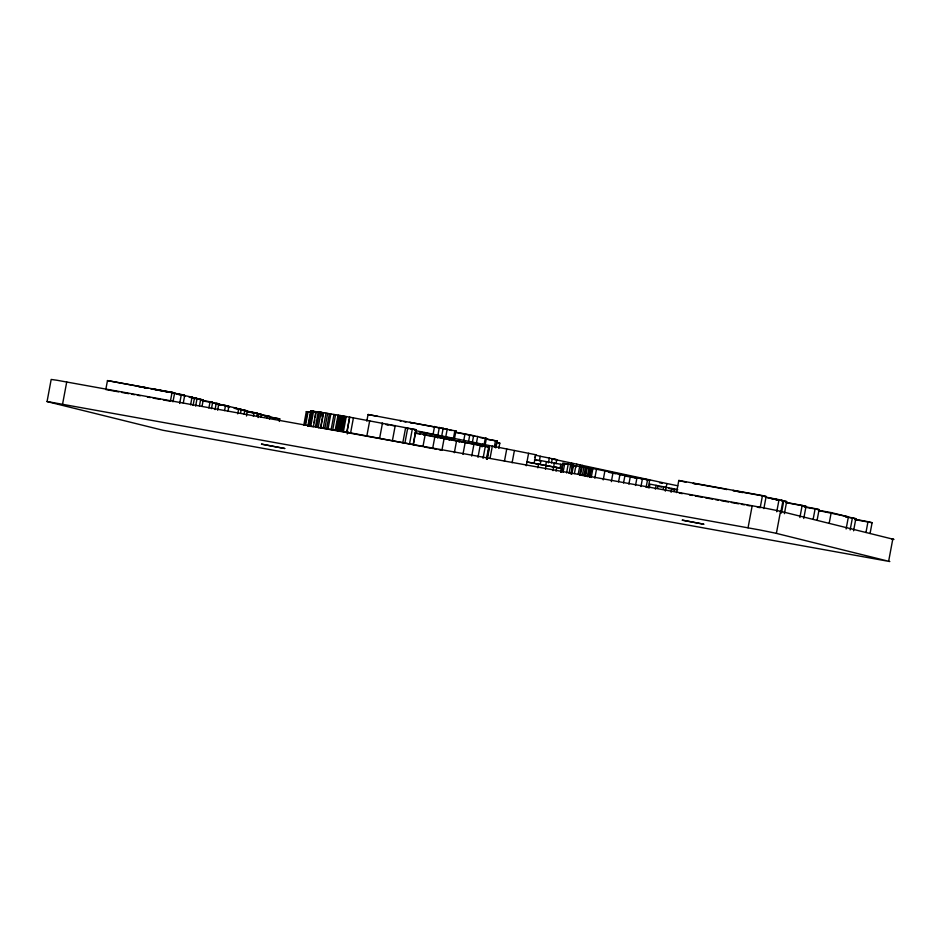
<?xml version="1.0" encoding="UTF-8"?>
<svg xmlns="http://www.w3.org/2000/svg" width="941" height="941" viewBox="0 0 941 941"><rect width="100%" height="100%" fill="white"/><g stroke="black" fill="none" stroke-linecap="round" stroke-linejoin="round"><path stroke-width="1.41" d="M47.05 401.513L759.763 529.959L775.384 533.135L889.821 561.554L163.016 430.284L47.062 401.584L51.179 379.446L56.836 380.235L763.892 507.881L779.524 511.057L893.95 539.428L891.621 539.217M62.588 404.042L66.729 381.964M172.968 401.831L174.65 392.879L107.474 380.587L105.792 389.539L118.719 391.868M172.085 392.244L170.403 401.195L163.228 399.901M179.672 403.489L181.342 394.538L170.121 392.362M183.283 403.054L184.718 395.373L181.342 394.538M190.611 404.818L192.046 397.137L177.767 394.161M193.081 405.477L194.516 397.796L189.576 396.914L192.046 397.137M195.634 406.112L197.069 398.431L194.516 397.796M199.48 405.724L200.668 399.325L189.188 397.255M202.044 406.359L203.232 399.96L200.668 399.325M208.89 408.053L210.09 401.654L212.654 402.289L211.454 408.688M215.066 409.582L216.254 403.183L218.818 403.818L217.63 410.217M224.57 410.594L225.522 405.477L212.889 403.019M227.934 411.429L228.898 406.312L225.522 405.477M237.732 413.852L238.696 408.735L233.756 407.841M240.531 413.205L241.249 409.37L238.696 408.735M244.131 414.099L244.848 410.264L234.803 408.441M246.46 416.016L247.412 410.899L244.848 410.264M253.4 416.392L254.117 412.558L242.884 410.37M257.011 415.946L257.481 413.381L254.117 412.558M258.105 417.557L258.822 413.722L246.177 411.429M260.904 416.91L261.386 414.358L258.822 413.722M267.126 418.451L267.609 415.898L257.552 414.028M269.491 419.039L269.973 416.475L267.609 415.898M279.289 421.462L279.771 418.898L264.703 415.946M303.755 425.32L306.307 411.652L310.918 412.005M304.849 425.32L307.401 411.664M305.566 425.332L308.119 411.664M307.825 426.238L310.636 411.205L312.494 411.523L311.118 411.241L308.307 426.273M308.613 426.261L311.424 411.229L313.565 411.57L312.683 411.346L309.871 426.379M309.636 423.65L310.918 416.816M311.424 414.087L311.424 411.229M315.247 417.192L316.27 411.735L312.447 411.193L309.624 426.226L313.447 426.767L315.776 411.593L320.269 412.393L318.223 411.982L315.411 427.014M310.73 426.355L313.541 411.323M314.223 422.662L314.729 419.933M317.529 427.402L316.705 427.19L319.517 412.158L322.481 412.687L321.01 412.346L318.199 427.379L318.858 427.508M320.905 416.581L321.41 413.852M320.552 427.767L323.281 412.664L340.36 415.557L337.537 430.59L318.199 427.379M320.799 427.72L323.61 412.687M323.222 428.143L326.033 413.111M324.845 428.414L327.656 413.393M326.586 428.731L329.397 413.699M328.033 428.967L330.844 413.934M331.15 429.519L333.973 414.487M332.726 429.802L335.549 414.769M335.219 430.202L338.031 415.169M335.984 430.308L338.795 415.287M337.29 430.519L340.101 415.499L343.9 416.157L341.089 431.19L337.537 430.59M339.748 430.943L342.559 415.922M340.865 431.131L343.677 416.11L349.723 417.169L346.9 432.201L341.089 431.19M342.124 431.354L344.935 416.322M343.43 431.59L346.241 416.557M349.629 417.122L346.9 432.201L413.146 444.67L415.957 429.637L349.723 417.169M347.3 433.989L347.805 431.26M350.628 432.813L353.44 417.78M366.814 421.133L368.06 414.51L456.173 431.06L455.115 430.966M366.884 435.765L369.695 420.733M379.658 438.141L382.469 423.121M392.432 440.541L395.244 425.508M402.842 442.599L405.653 427.567M404.912 443.023L407.724 427.99M409.535 443.905L412.358 428.873M415.957 429.637L413.381 444.822L421.568 446.422M424.215 435.224L424.72 432.495L414.875 430.496M422.932 446.693L425.179 434.648L415.64 432.778M434.554 426.449L433.06 434.401L454.679 439.012L453.621 438.918M432.637 448.563L434.895 436.518L425.179 434.648M437.871 435.307L439.365 427.355M437.636 437.965L438.141 435.236L424.72 432.495M441.705 436.036L443.199 428.096M434.895 436.518L444.152 438.294L441.905 450.339L439.259 449.833M445.763 436.871L447.246 428.931M449.186 440.282L449.704 437.553L438.141 435.236M453.397 438.565L454.891 430.613M454.456 438.859L455.938 430.907M454.35 452.727L456.597 440.682L444.152 438.294M459.114 442.246L459.631 439.518L449.704 437.553M463.76 440.517L465.007 433.895L486.626 438.506L485.568 438.412M462.948 454.385L465.207 442.341L456.597 440.682M468.571 441.423L469.818 434.789M472.406 442.152L473.652 435.53M471.723 456.103L473.982 444.046L465.207 442.341M476.217 444.317L477.699 436.365M477.993 457.338L480.239 445.293L473.982 444.046M482.051 446.916L482.557 444.176L459.631 439.518M484.097 444.681L485.344 438.059M485.156 444.964L486.391 438.341M483.062 458.349L485.321 446.305L480.239 445.293M486.438 459.043L488.685 446.999M486.897 459.173L488.567 450.245M488.802 448.963L489.485 447.163L487.238 459.208M490.026 458.42L492.319 446.128M494.272 447.328L495.507 440.706L486.732 439.047M495.719 447.704L497.13 441.047L495.883 447.669M498.812 448.457L499.812 443.164L497.813 442.599M504.435 461.29L506.74 448.986L482.557 444.176M512.104 462.796L514.398 450.492L506.74 448.986M526.242 465.783L528.583 453.303L514.398 450.492M534.97 457.479L535.747 454.738L528.583 453.303M535.747 454.738L534.123 463.407L526.96 461.972L560.06 468.147L560.777 464.289L563.094 464.666M537.864 467.842L538.581 464.019M539.346 461.078L540.24 456.267L535.417 455.068M560.777 464.289L540.969 460.655L540.24 464.513L544.345 465.254M546.427 461.655L545.709 465.513L553.614 466.936M545.415 469.218L546.121 465.395M548.403 462.866L549.309 458.055L540.24 456.267M551.508 462.89L552.273 458.785L549.309 458.055M552.979 470.641L554.331 463.09M556.025 463.784L556.79 459.679L552.273 458.785M556.049 471.218L556.766 467.406L561.365 468.147L560.648 471.959M561.071 472.206L562.742 463.266L568.246 464.019L572.822 464.878L571.175 474.005M561.377 472.147L563.059 463.207M563.047 472.347L564.718 463.419M566.576 472.958L568.246 464.019M569.07 473.405L570.752 464.478M571.152 465.795L571.658 463.066L557.025 459.996M570.928 473.817L572.822 464.878M571.575 472.947L572.046 470.394M572.528 467.842L573.01 465.289L570.752 464.795L573.504 465.219L571.834 474.158M574.422 473.511L575.857 465.854L573.01 465.289M576.257 466.889L576.774 464.16L571.658 463.066M578.221 474.193L579.985 464.866M579.656 475.287L581.326 466.36L582.126 466.43L586.843 467.242L585.161 476.181M581.75 467.771L582.208 465.36L576.774 464.16M580.456 475.37L582.126 466.43M582.279 475.664L583.949 466.724M583.855 475.934L585.525 466.995L586.843 467.242M584.855 474.946L585.337 472.394M585.808 469.841L586.29 467.289L591.442 468.124L589.772 477.063M585.408 476.287L587.16 467.43M587.302 476.593L588.972 467.653M588.101 476.722L589.784 467.783M589.454 476.981L591.124 468.053M591.207 477.463L592.889 468.524L589.537 467.842L591.442 468.124M594.818 478.181L596.5 469.241L592.889 468.524M603.216 479.886L604.887 470.947L596.5 469.241M611.344 481.663L613.014 472.723L604.887 470.947M618.566 481.874L620.001 474.217L613.014 472.723M623.542 482.992L624.977 475.334L620.001 474.217M628.894 484.156L630.317 476.487L624.977 475.334M635.516 485.485L636.951 477.828L630.317 476.487M640.962 486.521L642.397 478.863L649.666 480.145L648.231 487.803M646.114 487.438L647.549 479.781M649.231 487.944L649.949 484.121L677.732 489.602M655.371 489.155L656.089 485.333M657.524 488.261L658.006 485.709M663.158 489.367L663.64 486.815M665.334 491.12L666.052 487.285M666.11 487.638L666.875 483.545L582.208 465.36M671.121 492.272L671.839 488.438M673.968 491.496L674.45 488.944M676.532 492.602L678.79 480.475L762.469 495.589L766.127 496.495L763.857 508.611M748.048 527.795L752.188 505.717M762.469 495.589L760.199 507.705L757.317 507.187M776.748 511.798L779.019 499.683L765.021 496.966M776.384 533.371L780.512 511.304M780.701 512.774L782.971 500.659L781.112 500.341L783.771 500.859L781.5 512.974M784.394 513.692L786.664 501.577L779.019 499.683M799.897 517.526L802.155 505.411L786.347 502.459M803.755 518.491L806.025 506.364L802.155 505.411M813.13 519.397L815.141 508.622L803.685 506.481M817.082 520.373L819.093 509.61L815.141 508.622M829.174 523.372L831.197 512.598L818.211 510.257M846.124 528.971L848.394 516.856L831.197 512.598M850.146 529.971L852.417 517.856L845.206 516.55M853.569 530.818L855.84 518.703L852.417 517.856M865.967 532.477L867.99 521.702L855.122 519.256M870.072 533.488L872.084 522.726L867.99 521.702M888.657 561.165L892.786 539.087M185.177 395.996L182.825 395.338M401.407 420.651L399.702 420.533L400.654 420.862M498.918 443.093L499.812 443.164M572.175 465.913L574.41 466.16M234.885 407.994L236.226 408.076L227.64 406.194M409.676 422.309L444.223 428.637M227.275 406.677L229.51 406.888L227.004 406.265M585.502 467.03L584.537 466.912L586.29 467.289M311.118 411.241L311.942 411.346M144.055 387.763L146.678 388.163M138.362 386.61L147.866 388.045L107.474 380.587M649.666 480.145L626.8 475.97M410.452 428.92L416.193 429.79M449.763 430.166L451.856 430.496M480.216 437.6L483.356 438.094M321.01 412.346L323.375 412.734M572.599 464.878L571.175 464.642L573.504 465.219M635.057 477.863L637.739 478.299L631.458 477.24M312.683 411.346L314.894 411.723M381.528 423.474L383.116 423.744M771.149 498.624L779.689 500.094L767.068 497.601M583.161 467.136L575.857 465.854M586.172 467.724L588.69 468.159M804.826 507.152L819.093 509.61M496.966 441.082L485.58 439.035M775.525 499.659L778.313 500.13M781.101 500.612L786.664 501.577M261.61 415.028L269.973 416.475M406.159 428.19L409.006 428.696M269.855 417.169L279.771 418.898M316.705 427.19L318.681 427.543M552.049 458.855L556.79 459.679M377.694 416.381L368.06 414.51M455.303 432.319L474.676 436.071M318.223 411.982L320.34 412.37L319.517 412.158M306.307 411.652L311.142 412.523M693.435 483.368L723.582 488.814M766.127 496.495L732.863 490.484L742.625 492.614M155.253 389.386L174.65 392.879M189.859 397.126L197.069 398.431M819.317 510.704L848.394 516.856M534.841 459.549L540.969 460.655M193.14 398.137L203.232 399.96M625.777 476.134L628.67 476.734M200.362 399.901L212.654 402.289M202.197 400.819L218.818 403.818M845.736 516.88L855.84 518.703M854.781 519.597L872.084 522.726M235.473 408.323L241.249 409.37M239.108 409.394L247.412 410.899M535.347 463.631L539.017 464.289M248.742 412.064L261.386 414.358M121.589 392.385L128.764 393.679M131.634 394.197L134.516 394.726M137.386 395.244L140.256 395.761M147.431 397.055L150.301 397.572M153.171 398.09L160.358 399.384M679.414 493.119L682.296 493.637M689.506 494.942L692.4 495.46M695.281 495.989L702.492 497.283M705.385 497.813L712.596 499.106M715.478 499.636L718.359 500.153M721.253 500.671L728.463 501.976M731.345 502.494L738.556 503.8M741.449 504.317L744.331 504.835M747.213 505.364L750.106 505.882M455.656 432.201L465.007 433.895M419.71 431.99L431.731 434.166M217.806 404.501L221.488 405.183M414.793 433.166L420.474 434.213M423.321 434.742L426.155 435.271M427.543 435.53L489.144 447.116M215.654 403.936L221.947 405.089M786.006 502.623L806.025 506.364M621.848 475.052L625.565 475.746M387.057 424.462L389.151 424.85M385.869 424.544L387.951 424.944M636.951 477.828L642.397 478.863M553.696 466.818L556.766 467.406M433.966 448.822L436.612 449.327M312.447 411.193L315.988 411.899M177.32 394.244L180.39 394.832M223.37 405.371L226.216 405.912M424.32 446.963L431.249 448.304M608.862 472.335L616.026 473.817M658.818 486.485L661.629 487.038M668.639 488.403L675.662 489.755M153.277 389.092L167.31 391.821M150.619 388.739L161.981 390.95M164.828 391.503L167.663 392.056M174.767 393.444L184.718 395.373M216.112 403.818L228.898 406.312M246.119 411.182L257.481 413.381M310.636 411.205L312.483 411.57L311.389 411.523M391.127 425.238L394.22 425.873M570.058 464.842L576.198 466.242M555.696 459.714L551.614 458.843M485.321 446.305L489.485 447.163M666.875 483.545L677.708 485.768M659.523 482.757L662.252 483.321M618.19 474.311L620.613 474.817M585.537 467.348L588.866 468.053M564.341 463.666L567.305 464.289M403.889 421.592L405.936 422.027M495.507 440.706L497.13 441.047M410.147 422.58L412.393 423.074M581.326 466.36L583.808 466.912M724.652 489.073L726.805 489.602M693.211 483.403L695.622 484.003M678.79 480.475L685.883 482.239M534.512 459.89L536.935 460.478M445.305 428.884L446.21 429.19M341.36 415.722L338.548 430.755L341.454 415.734M261.539 444.14L284.711 448.492L261.539 444.14M682.331 520.161L703.727 524.196L682.331 520.161"/></g></svg>
